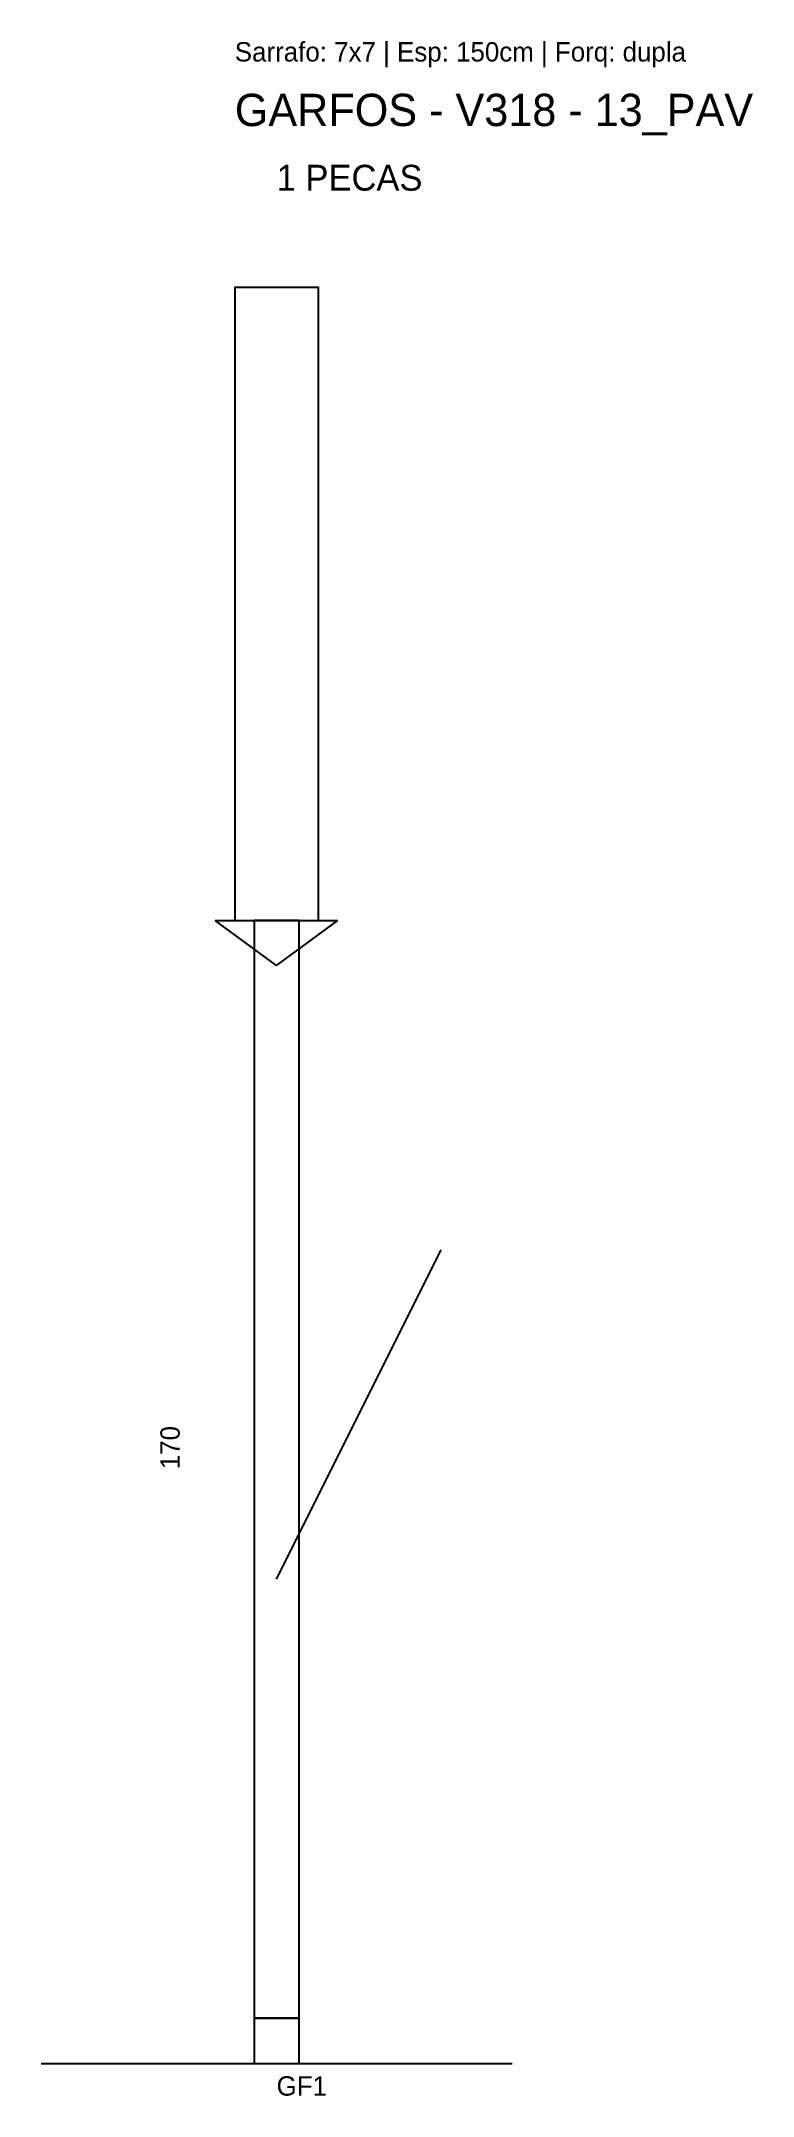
# Model space of a CAD drawing. Header units: metres. Extents: x -30 to 80, y -12 to 306.
import ezdxf

# ---------------------------------------------------------------- set-up
doc = ezdxf.new("R2010")
doc.units = ezdxf.units.M
for name, color, linetype in [('BARRA_ANCORAGEM', 6, 'Continuous'), ('COTA', 1, 'Continuous'), ('GARFOS', 5, 'Continuous'), ('NOMENCLATURA', 7, 'Continuous'), ('SARRAFOS', 3, 'Continuous'), ('VIGAS_REF', 1, 'Continuous')]:
    doc.layers.add(name, color=color, linetype=linetype)

msp = doc.modelspace()

# ---------------------------------------------------------------- linework, layer by layer
at = {"layer": 'BARRA_ANCORAGEM'}
msp.add_line((6.473457, 68), (31.973457, 119), dxfattribs=at)
at = {"layer": 'GARFOS'}
for p, q in [((6.473457, 163), (-3.026543, 170)), ((-3.026543, 170), (15.973457, 170)), ((6.473457, 163), (15.973457, 170))]:
    msp.add_line(p, q, dxfattribs=at)
at = {"layer": 'GARFOS', "linetype": 'CONTINUOUS'}
msp.add_line((-30, -7), (42.946914, -7), dxfattribs=at)
at = {"layer": 'GARFOS'}
msp.add_lwpolyline([(2.973457, 0), (9.973457, 0), (9.973457, 170), (2.973457, 170), (2.973457, 0)], dxfattribs=at)
at = {"layer": 'SARRAFOS'}
msp.add_lwpolyline([(2.973457, -7), (9.973457, -7), (9.973457, 0), (2.973457, 0), (2.973457, -7)], dxfattribs=at)
at = {"layer": 'VIGAS_REF'}
msp.add_lwpolyline([(0, 170), (12.946914, 170), (12.946914, 268), (0, 268), (0, 170)], dxfattribs=at)

# ---------------------------------------------------------------- texts
at = {"layer": 'COTA'}
msp.add_text('170', height=3, rotation=90, dxfattribs=at).set_placement((-8.526543, 85))
at = {"layer": 'NOMENCLATURA'}
for s, height, p in [('Sarrafo: 7x7 | Esp: 150cm | Forq: dupla', 3, (0, 303)), ('GARFOS - V318 - 13_PAV', 5, (0, 293)), ('1 PECAS', 4, (6.473457, 283)), ('GF1', 3, (6.473457, -12))]:
    msp.add_text(s, height=height, dxfattribs=at).set_placement(p)

doc.saveas('drawing.dxf')
